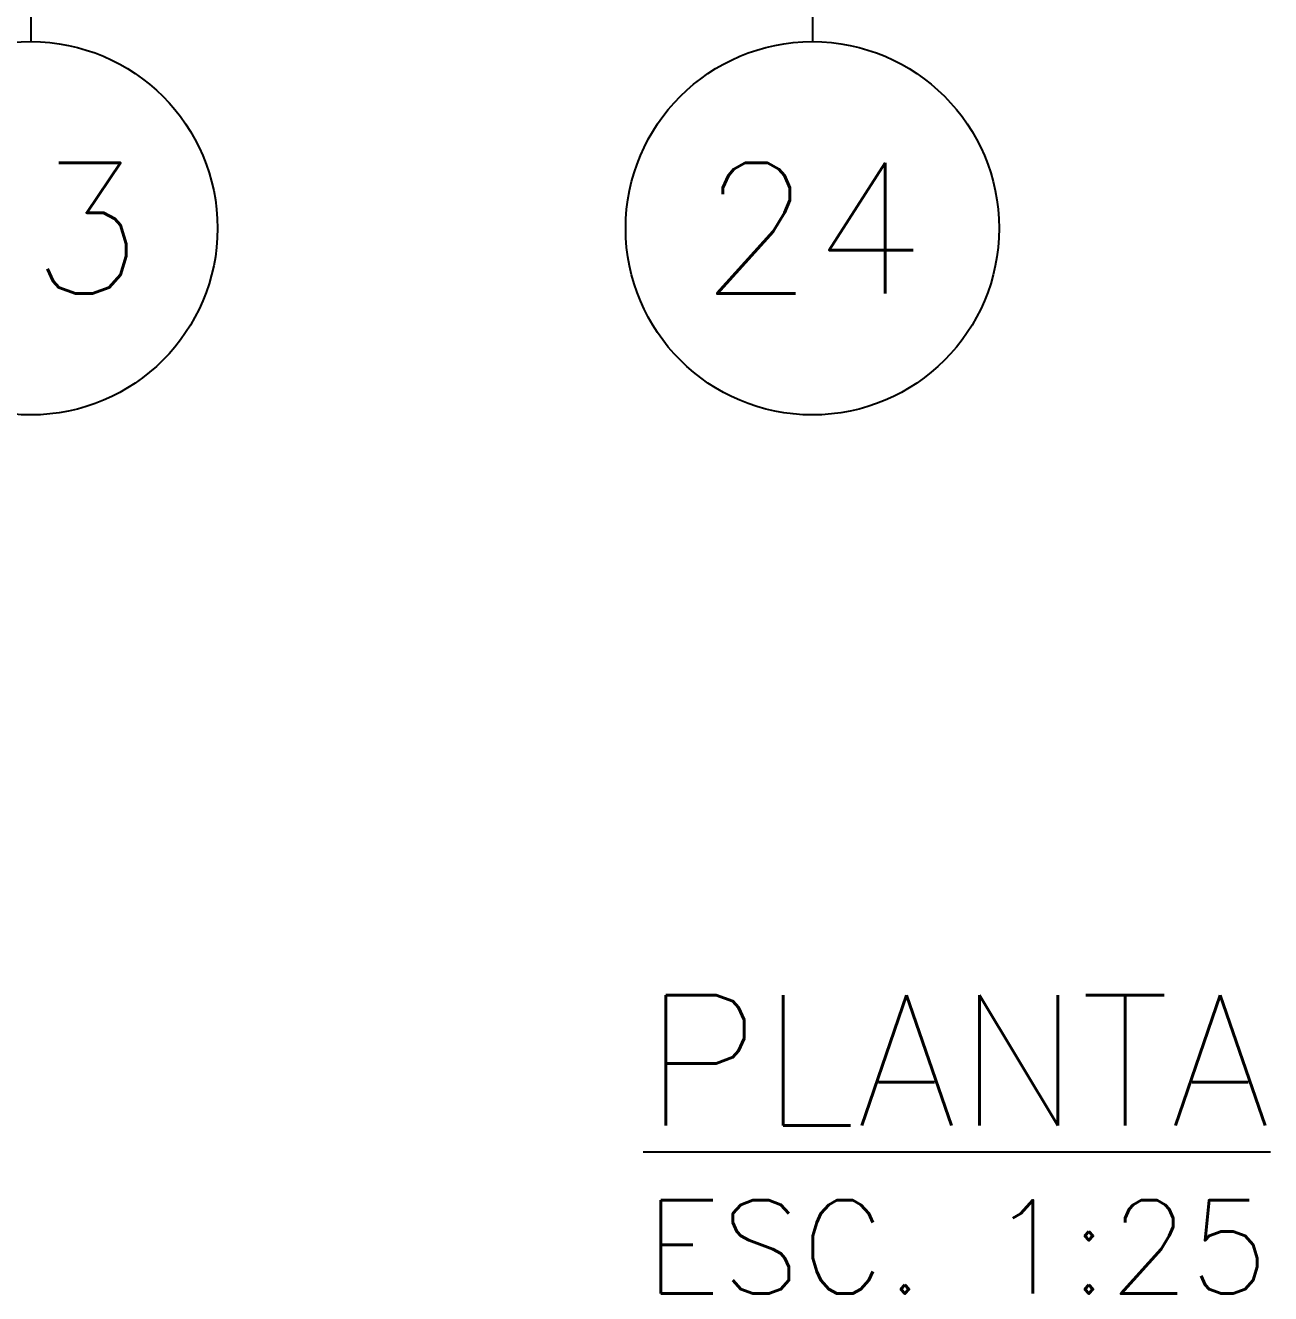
# Model space of a CAD drawing. Header units: metres. Extents: x 0 to 21025, y 0 to 14850.
# Drawn here: x 3546 to 4379, y 7884 to 8733 of the extents above; entities that cross this region are included whole.
import ezdxf
from ezdxf.enums import TextEntityAlignment as Align

# ---------------------------------------------------------------- set-up
doc = ezdxf.new("R2010")
doc.units = ezdxf.units.M
doc.header["$LTSCALE"] = 25
doc.layers.add('GSB', color=7, linetype='Continuous')
doc.layers.add('SDM', color=7, linetype='Continuous')
doc.styles.add('R100', font='simplex.shx', dxfattribs={"height": 2.5})
doc.styles.add('R140', font='simplex.shx', dxfattribs={"height": 3.5})
doc.styles.add('ROMANS', font='ROMANS.SHX')
doc.dimstyles.new('25___1-25', dxfattribs={"dimscale": 25, "dimtxt": 2.5, "dimasz": 2, "dimexe": 1.5, "dimexo": 1, "dimgap": 0.5, "dimtad": 1, "dimzin": 12, "dimtxsty": 'ROMANS', "dimcen": 0, "dimclrd": 256, "dimclre": 256, "dimclrt": 3, "dimazin": 3, "dimtfac": 1, "dimtmove": 0, "dimatfit": 0, "dimfxl": 1, "dimlwd": -1, "dimlwe": -1, "dimarcsym": 0})

# ---------------------------------------------------------------- blocks, each defined once
blk = doc.blocks.new('CORTE')
at = {"layer": 'GSB', "color": 4, "style": 'R140'}
blk.add_attdef('%%UCORTE', text='', height=3.5, dxfattribs=at).set_placement((-0.253, 2.38), align=Align.MIDDLE_CENTER)
at = {"layer": 'GSB', "color": 3, "style": 'R100'}
blk.add_attdef('ESC.', text='', height=2.5, dxfattribs=at).set_placement((-0.253, -2.62), align=Align.MIDDLE_CENTER)
blk = doc.blocks.new('INDICACAO_EIXO')
at = {"layer": 'GSB', "color": 3}
blk.add_circle((0, 0), 5, dxfattribs=at)

msp = doc.modelspace()

# ---------------------------------------------------------------- block references
at = {"layer": 'GSB'}
ref = msp.add_blockref('INDICACAO_EIXO', (3549.153, 8597.009), dxfattribs=dict(at, xscale=24.99999999999972, yscale=24.99999999999972, zscale=24.99999999999972))
ref.add_attrib('EIXO', '13', dxfattribs={"color": 4, "height": 87.5, "style": 'R140'}).set_placement((3549.153, 8597.009), align=Align.MIDDLE_CENTER)
ref = msp.add_blockref('INDICACAO_EIXO', (4072.418, 8597.009), dxfattribs=dict(at, xscale=24.99999999999972, yscale=24.99999999999972, zscale=24.99999999999972))
ref.add_attrib('EIXO', '24', dxfattribs={"color": 4, "height": 87.5, "style": 'R140'}).set_placement((4072.418, 8597.009), align=Align.MIDDLE_CENTER)
at = {"layer": 'GSB', "xscale": 24.99999999999972, "yscale": 24.99999999999972, "zscale": 24.99999999999972}
msp.add_blockref('CORTE', (4175.536, 7980.301), dxfattribs=at).add_auto_attribs({'%%UCORTE': '%%uPLANTA', 'ESC.': 'ESC. 1:25'})

# ---------------------------------------------------------------- leaders
at = {"layer": 'SDM'}
for points in [[(4072.484, 9046.619), (4072.418, 8722.009)], [(3549.218, 9039.621), (3549.153, 8722.009)]]:
    msp.add_leader(points, dimstyle='25___1-25', override={"dimgap": 0.5, "dimtad": 0}, dxfattribs=at)

doc.saveas('drawing.dxf')
